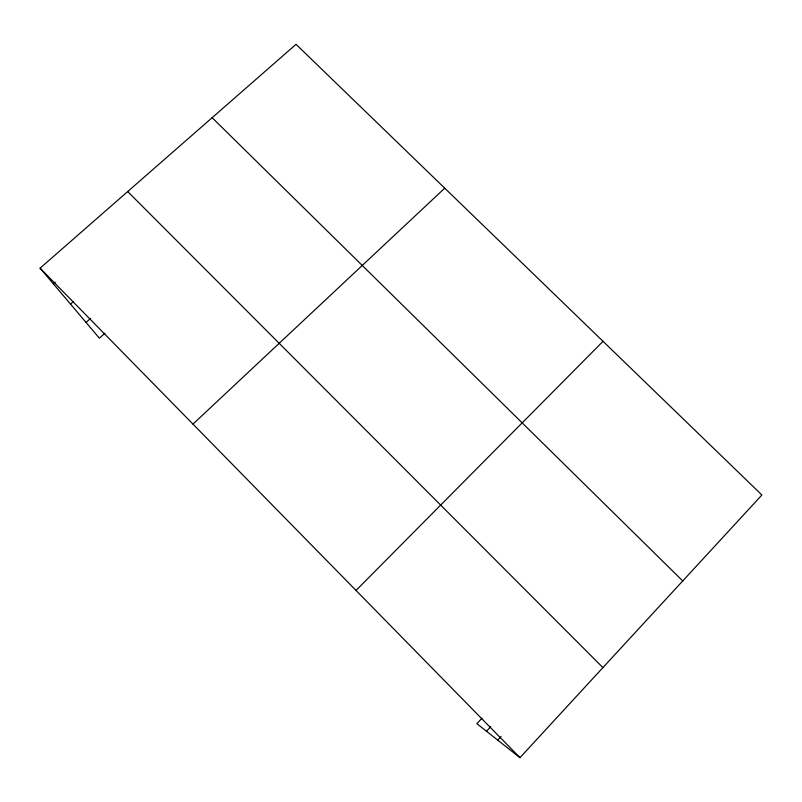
<?xml version="1.0" encoding="UTF-8"?>
<svg xmlns="http://www.w3.org/2000/svg" width="802" height="802" viewBox="0 0 802 802"><rect width="100%" height="100%" fill="white"/><g stroke="black" fill="none" stroke-linecap="round" stroke-linejoin="round"><path stroke-width="1.2" d="M481.982 718.211L476.869 723.665L519.967 757.669L761.9 495.004L296.038 44.331L40.1 268.169L99.388 338.203L104.932 333.211M497.731 740.126L501.07 736.537M486.483 731.254L490.674 726.762M356.028 590.442L603.044 341.321M192.971 424.108L444.739 188.179M86.045 322.444L90.586 318.374M70.526 304.108L73.333 301.612M53.373 283.858L55.248 282.204M212.149 117.694L682.753 580.939M127.698 191.558L602.924 667.605M40.1 268.169L519.967 757.669"/></g></svg>
